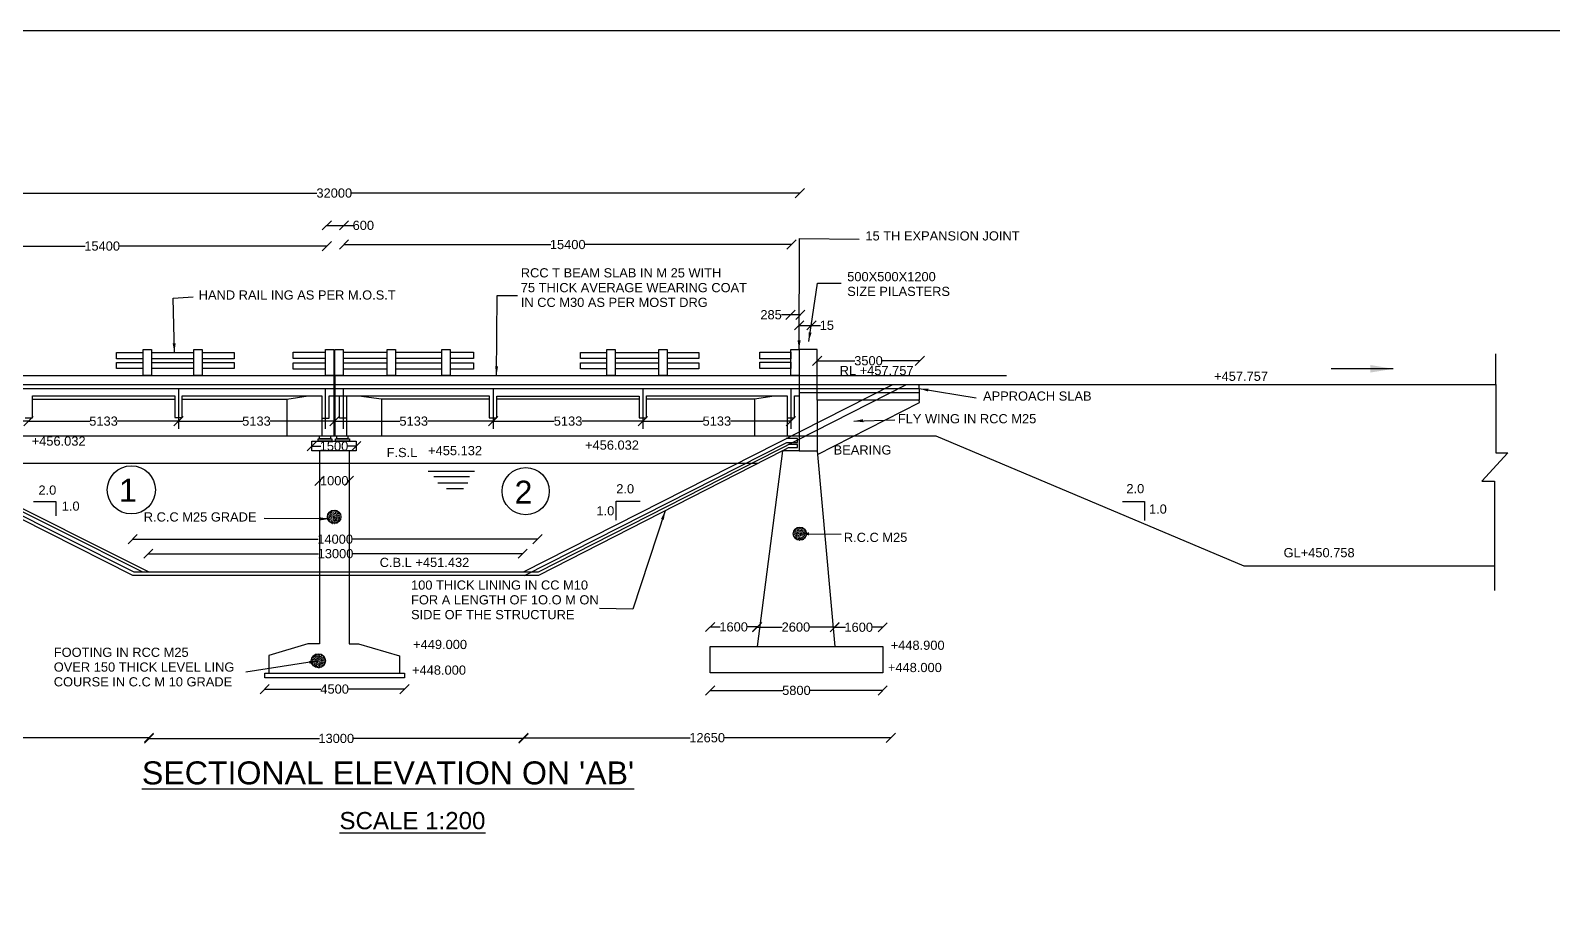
# Model space of a CAD drawing. Header units: millimetres. Extents: x -53240187 to -53218650, y 22121986 to 22135951.
# Drawn here: x -53235676 to -53229054, y 22132099 to 22135951 of the extents above; entities that cross this region are included whole.
import ezdxf

# ---------------------------------------------------------------- set-up
doc = ezdxf.new("R2010")
doc.units = ezdxf.units.MM
doc.header["$MEASUREMENT"] = 0
for name, color, linetype in [('DIMENSIONS', 7, 'Continuous'), ('DRAWING', 2, 'Continuous'), ('TEXT', 7, 'Continuous')]:
    doc.layers.add(name, color=color, linetype=linetype)
doc.styles.get("Standard").update_dxf_attribs({"font": 'arial.ttf', "height": 40})
doc.dimstyles.get("Standard").update_dxf_attribs({"dimtxt": 40, "dimasz": 40, "dimexe": 0.18, "dimexo": 0.0625, "dimgap": 0.09, "dimtad": 0, "dimdec": 0, "dimzin": 0, "dimdsep": 46, "dimtxsty": 'Standard', "dimblk": 'OBLIQUE', "dimcen": 0.09, "dimse1": 1, "dimse2": 1, "dimadec": 0, "dimazin": 0, "dimtfac": 1, "dimtdec": 0, "dimtofl": 0, "dimtmove": 0, "dimatfit": 3, "dimfxl": 1, "dimtolj": 1, "dimtzin": 0, "dimarcsym": 0})
pattern_1 = [(50, (0, 0), (7.172601826, -0.6275213498), [0.75, -8.25]), (355, (0, 0), (-1.3875133361, 7.521921337), [0.6, -6.6]), (100.4514, (0.598, -0.052), (5.7850938171, 6.8943954206), [0.6374019, -7.01142112]), (46.1842, (0, 2), (10.6724104863, -1.6551901433), [1.125, -12.375]), (96.6356, (0.889, 1.862), (9.3466270555, 9.741178709), [0.95610288, -10.51713]), (351.1842, (0, 2), (9.3466194513, 9.7411860093), [0.9, -9.9]), (21, (1, 1.5), (5.9690705212, -4.02618890665), [0.75, -8.25]), (326, (1, 1.5), (2.4331533192, 7.2515004505), [0.6, -6.6]), (71.4514, (1.4974, 1.1645), (8.4022262858, 3.2253049671), [0.6374019, -7.01142112]), (37.5, (0, 0), (0.12159855317, 3.32893853831), [0, -6.52, 0, -6.7, 0, -6.625]), (7.5, (0, 0), (2.63069537442, 3.94411711882), [0, -3.82, 0, -6.37, 0, -2.525]), (327.5, (-2.23, 0), (5.33822436172, -0.22554871734), [0, -2.5, 0, -7.8, 0, -10.35]), (317.5, (-3.23, 0), (5.83186169342, 1.00104982332), [0, -3.25, 0, -5.18, 0, -7.35])]

# ---------------------------------------------------------------- blocks, each defined once
blk = doc.blocks.new('_Oblique')
at = {"color": 0, "linetype": 'ByBlock', "lineweight": -2}
blk.add_line((-0.5, -0.5), (0.5, 0.5), dxfattribs=at)
blk = doc.blocks.new('*D54')
at = {"layer": 'Defpoints', "color": 0, "transparency": 16777216}
for p in [(-53236379.3, 22135223.6), (-53232328.2, 22135243.2), (-53232328.2, 22135231.1)]:
    blk.add_point(p, dxfattribs=at)
at = {"layer": 'DIMENSIONS', "color": 0, "lineweight": -2, "transparency": 16777216}
for p, q in [((-53236379.3, 22135243.2), (-53234429, 22135243.2)), ((-53232328.2, 22135243.2), (-53234278.4, 22135243.2))]:
    blk.add_line(p, q, dxfattribs=at)
at = {"layer": 'DIMENSIONS', "color": 0, "lineweight": -2, "transparency": 16777216, "xscale": 40, "yscale": 40, "zscale": 40, "rotation": 180}
blk.add_blockref('_Oblique', (-53236379.3, 22135243.2), dxfattribs=at)
at = {"layer": 'DIMENSIONS', "color": 0, "lineweight": -2, "transparency": 16777216, "xscale": 40, "yscale": 40, "zscale": 40}
blk.add_blockref('_Oblique', (-53232328.2, 22135243.2), dxfattribs=at)
at = {"layer": 'DIMENSIONS', "color": 0, "transparency": 16777216, "insert": (-53234353.7, 22135243.2), "char_height": 40, "attachment_point": 5}
blk.add_mtext('\\A1;32000', dxfattribs=at)
blk = doc.blocks.new('*D55')
at = {"layer": 'Defpoints', "color": 0, "transparency": 16777216}
for p in [(-53236340.8, 22135005.7), (-53234386.5, 22135012.5), (-53234386.5, 22135012.5)]:
    blk.add_point(p, dxfattribs=at)
at = {"layer": 'DIMENSIONS', "color": 0, "lineweight": -2, "transparency": 16777216}
for p, q in [((-53236340.8, 22135012.5), (-53235437, 22135012.5)), ((-53234386.5, 22135012.5), (-53235290.2, 22135012.5))]:
    blk.add_line(p, q, dxfattribs=at)
at = {"layer": 'DIMENSIONS', "color": 0, "lineweight": -2, "transparency": 16777216, "xscale": 40, "yscale": 40, "zscale": 40, "rotation": 180}
blk.add_blockref('_Oblique', (-53236340.8, 22135012.5), dxfattribs=at)
at = {"layer": 'DIMENSIONS', "color": 0, "lineweight": -2, "transparency": 16777216, "xscale": 40, "yscale": 40, "zscale": 40}
blk.add_blockref('_Oblique', (-53234386.5, 22135012.5), dxfattribs=at)
at = {"layer": 'DIMENSIONS', "color": 0, "transparency": 16777216, "insert": (-53235363.6, 22135012.5), "char_height": 40, "attachment_point": 5}
blk.add_mtext('\\A1;15400', dxfattribs=at)
blk = doc.blocks.new('*D56')
at = {"layer": 'Defpoints', "color": 0, "transparency": 16777216}
for p in [(-53234311.6, 22135102.6), (-53234386.5, 22135012.5), (-53234311.6, 22135012.5)]:
    blk.add_point(p, dxfattribs=at)
at = {"layer": 'DIMENSIONS', "color": 0, "lineweight": -2, "transparency": 16777216}
for p, q in [((-53234386.5, 22135102.6), (-53234311.6, 22135102.6)), ((-53234311.6, 22135102.6), (-53234271.6, 22135102.6))]:
    blk.add_line(p, q, dxfattribs=at)
at = {"layer": 'DIMENSIONS', "color": 0, "lineweight": -2, "transparency": 16777216, "xscale": 40, "yscale": 40, "zscale": 40, "rotation": 180}
blk.add_blockref('_Oblique', (-53234386.5, 22135102.6), dxfattribs=at)
at = {"layer": 'DIMENSIONS', "color": 0, "lineweight": -2, "transparency": 16777216, "xscale": 40, "yscale": 40, "zscale": 40}
blk.add_blockref('_Oblique', (-53234311.6, 22135102.6), dxfattribs=at)
at = {"layer": 'DIMENSIONS', "color": 0, "transparency": 16777216, "insert": (-53234227.3, 22135102.6), "char_height": 40, "attachment_point": 5}
blk.add_mtext('\\A1;600', dxfattribs=at)
blk = doc.blocks.new('*D57')
at = {"layer": 'Defpoints', "color": 0, "transparency": 16777216}
for p in [(-53232364.6, 22135019.1), (-53234311.6, 22135012.5), (-53232364.6, 22135011.5)]:
    blk.add_point(p, dxfattribs=at)
at = {"layer": 'DIMENSIONS', "color": 0, "lineweight": -2, "transparency": 16777216}
for p, q in [((-53234311.6, 22135019.1), (-53233411.5, 22135019.1)), ((-53232364.6, 22135019.1), (-53233264.7, 22135019.1))]:
    blk.add_line(p, q, dxfattribs=at)
at = {"layer": 'DIMENSIONS', "color": 0, "lineweight": -2, "transparency": 16777216, "xscale": 40, "yscale": 40, "zscale": 40, "rotation": 180}
blk.add_blockref('_Oblique', (-53234311.6, 22135019.1), dxfattribs=at)
at = {"layer": 'DIMENSIONS', "color": 0, "lineweight": -2, "transparency": 16777216, "xscale": 40, "yscale": 40, "zscale": 40}
blk.add_blockref('_Oblique', (-53232364.6, 22135019.1), dxfattribs=at)
at = {"layer": 'DIMENSIONS', "color": 0, "transparency": 16777216, "insert": (-53233338.1, 22135019.1), "char_height": 40, "attachment_point": 5}
blk.add_mtext('\\A1;15400', dxfattribs=at)
blk = doc.blocks.new('*D58')
at = {"layer": 'Defpoints', "color": 0, "transparency": 16777216}
for p in [(-53232368.6, 22134713.7), (-53232325.9, 22134621.3), (-53232368.6, 22134620.5)]:
    blk.add_point(p, dxfattribs=at)
at = {"layer": 'DIMENSIONS', "color": 0, "lineweight": -2, "transparency": 16777216}
for p, q in [((-53232368.6, 22134713.7), (-53232408.6, 22134713.7)), ((-53232325.9, 22134713.7), (-53232368.6, 22134713.7))]:
    blk.add_line(p, q, dxfattribs=at)
at = {"layer": 'DIMENSIONS', "color": 0, "lineweight": -2, "transparency": 16777216, "xscale": 40, "yscale": 40, "zscale": 40, "rotation": 180}
blk.add_blockref('_Oblique', (-53232368.6, 22134713.7), dxfattribs=at)
at = {"layer": 'DIMENSIONS', "color": 0, "lineweight": -2, "transparency": 16777216, "xscale": 40, "yscale": 40, "zscale": 40}
blk.add_blockref('_Oblique', (-53232325.9, 22134713.7), dxfattribs=at)
at = {"layer": 'DIMENSIONS', "color": 0, "transparency": 16777216, "insert": (-53232453.4, 22134713.7), "char_height": 40, "attachment_point": 5}
blk.add_mtext('\\A1;285', dxfattribs=at)
blk = doc.blocks.new('*D59')
at = {"layer": 'Defpoints', "color": 0, "transparency": 16777216}
for p in [(-53232331, 22134668), (-53232277.8, 22134667.6), (-53232277.8, 22134667.6)]:
    blk.add_point(p, dxfattribs=at)
at = {"layer": 'DIMENSIONS', "color": 0, "lineweight": -2, "transparency": 16777216}
for p, q in [((-53232331, 22134667.6), (-53232277.8, 22134667.6)), ((-53232277.8, 22134667.6), (-53232237.8, 22134667.6))]:
    blk.add_line(p, q, dxfattribs=at)
at = {"layer": 'DIMENSIONS', "color": 0, "lineweight": -2, "transparency": 16777216, "xscale": 40, "yscale": 40, "zscale": 40, "rotation": 180}
blk.add_blockref('_Oblique', (-53232331, 22134667.6), dxfattribs=at)
at = {"layer": 'DIMENSIONS', "color": 0, "lineweight": -2, "transparency": 16777216, "xscale": 40, "yscale": 40, "zscale": 40}
blk.add_blockref('_Oblique', (-53232277.8, 22134667.6), dxfattribs=at)
at = {"layer": 'DIMENSIONS', "color": 0, "transparency": 16777216, "insert": (-53232210.8, 22134667.6), "char_height": 40, "attachment_point": 5}
blk.add_mtext('\\A1;15', dxfattribs=at)
blk = doc.blocks.new('*D60')
at = {"layer": 'Defpoints', "color": 0, "transparency": 16777216}
for p in [(-53232253, 22134511.6), (-53231806.2, 22134513.4), (-53231806.2, 22134513.4)]:
    blk.add_point(p, dxfattribs=at)
at = {"layer": 'DIMENSIONS', "color": 0, "lineweight": -2, "transparency": 16777216}
for p, q in [((-53232253, 22134513.4), (-53232089.4, 22134513.4)), ((-53231806.2, 22134513.4), (-53231969.9, 22134513.4))]:
    blk.add_line(p, q, dxfattribs=at)
at = {"layer": 'DIMENSIONS', "color": 0, "lineweight": -2, "transparency": 16777216, "xscale": 40, "yscale": 40, "zscale": 40, "rotation": 180}
blk.add_blockref('_Oblique', (-53232253, 22134513.4), dxfattribs=at)
at = {"layer": 'DIMENSIONS', "color": 0, "lineweight": -2, "transparency": 16777216, "xscale": 40, "yscale": 40, "zscale": 40}
blk.add_blockref('_Oblique', (-53231806.2, 22134513.4), dxfattribs=at)
at = {"layer": 'DIMENSIONS', "color": 0, "transparency": 16777216, "insert": (-53232029.6, 22134513.4), "char_height": 40, "attachment_point": 5}
blk.add_mtext('\\A1;3500', dxfattribs=at)
blk = doc.blocks.new('*D61')
at = {"layer": 'Defpoints', "color": 0, "transparency": 16777216}
for p in [(-53233011, 22134250.7), (-53233011, 22134250.7), (-53232367.7, 22134255.5)]:
    blk.add_point(p, dxfattribs=at)
at = {"layer": 'DIMENSIONS', "color": 0, "lineweight": -2, "transparency": 16777216}
for p, q in [((-53233011, 22134250.7), (-53232749.2, 22134250.7)), ((-53232367.7, 22134250.7), (-53232629.5, 22134250.7))]:
    blk.add_line(p, q, dxfattribs=at)
at = {"layer": 'DIMENSIONS', "color": 0, "lineweight": -2, "transparency": 16777216, "xscale": 40, "yscale": 40, "zscale": 40, "rotation": 180}
blk.add_blockref('_Oblique', (-53233011, 22134250.7), dxfattribs=at)
at = {"layer": 'DIMENSIONS', "color": 0, "lineweight": -2, "transparency": 16777216, "xscale": 40, "yscale": 40, "zscale": 40}
blk.add_blockref('_Oblique', (-53232367.7, 22134250.7), dxfattribs=at)
at = {"layer": 'DIMENSIONS', "color": 0, "transparency": 16777216, "insert": (-53232689.4, 22134250.7), "char_height": 40, "attachment_point": 5}
blk.add_mtext('\\A1;5133', dxfattribs=at)
blk = doc.blocks.new('*D62')
at = {"layer": 'Defpoints', "color": 0, "transparency": 16777216}
for p in [(-53233662.3, 22134250.7), (-53233662.3, 22134250.7), (-53233011, 22134255.5)]:
    blk.add_point(p, dxfattribs=at)
at = {"layer": 'DIMENSIONS', "color": 0, "lineweight": -2, "transparency": 16777216}
for p, q in [((-53233662.3, 22134250.7), (-53233396.5, 22134250.7)), ((-53233011, 22134250.7), (-53233276.8, 22134250.7))]:
    blk.add_line(p, q, dxfattribs=at)
at = {"layer": 'DIMENSIONS', "color": 0, "lineweight": -2, "transparency": 16777216, "xscale": 40, "yscale": 40, "zscale": 40, "rotation": 180}
blk.add_blockref('_Oblique', (-53233662.3, 22134250.7), dxfattribs=at)
at = {"layer": 'DIMENSIONS', "color": 0, "lineweight": -2, "transparency": 16777216, "xscale": 40, "yscale": 40, "zscale": 40}
blk.add_blockref('_Oblique', (-53233011, 22134250.7), dxfattribs=at)
at = {"layer": 'DIMENSIONS', "color": 0, "transparency": 16777216, "insert": (-53233336.7, 22134250.7), "char_height": 40, "attachment_point": 5}
blk.add_mtext('\\A1;5133', dxfattribs=at)
blk = doc.blocks.new('*D63')
at = {"layer": 'Defpoints', "color": 0, "transparency": 16777216}
for p in [(-53234353, 22134250.6), (-53234353, 22134250.6), (-53233663.1, 22134255.5)]:
    blk.add_point(p, dxfattribs=at)
at = {"layer": 'DIMENSIONS', "color": 0, "lineweight": -2, "transparency": 16777216}
for p, q in [((-53234353, 22134250.6), (-53234067.9, 22134250.6)), ((-53233663.1, 22134250.6), (-53233948.2, 22134250.6))]:
    blk.add_line(p, q, dxfattribs=at)
at = {"layer": 'DIMENSIONS', "color": 0, "lineweight": -2, "transparency": 16777216, "xscale": 40, "yscale": 40, "zscale": 40, "rotation": 180}
blk.add_blockref('_Oblique', (-53234353, 22134250.6), dxfattribs=at)
at = {"layer": 'DIMENSIONS', "color": 0, "lineweight": -2, "transparency": 16777216, "xscale": 40, "yscale": 40, "zscale": 40}
blk.add_blockref('_Oblique', (-53233663.1, 22134250.6), dxfattribs=at)
at = {"layer": 'DIMENSIONS', "color": 0, "transparency": 16777216, "insert": (-53234008.1, 22134250.6), "char_height": 40, "attachment_point": 5}
blk.add_mtext('\\A1;5133', dxfattribs=at)
blk = doc.blocks.new('*D64')
at = {"layer": 'Defpoints', "color": 0, "transparency": 16777216}
for p in [(-53235031.5, 22134252), (-53235031.5, 22134250.6), (-53234353, 22134256.9)]:
    blk.add_point(p, dxfattribs=at)
at = {"layer": 'DIMENSIONS', "color": 0, "lineweight": -2, "transparency": 16777216}
for p, q in [((-53235031.5, 22134250.6), (-53234752.1, 22134250.6)), ((-53234353, 22134250.6), (-53234632.5, 22134250.6))]:
    blk.add_line(p, q, dxfattribs=at)
at = {"layer": 'DIMENSIONS', "color": 0, "lineweight": -2, "transparency": 16777216, "xscale": 40, "yscale": 40, "zscale": 40, "rotation": 180}
blk.add_blockref('_Oblique', (-53235031.5, 22134250.6), dxfattribs=at)
at = {"layer": 'DIMENSIONS', "color": 0, "lineweight": -2, "transparency": 16777216, "xscale": 40, "yscale": 40, "zscale": 40}
blk.add_blockref('_Oblique', (-53234353, 22134250.6), dxfattribs=at)
at = {"layer": 'DIMENSIONS', "color": 0, "transparency": 16777216, "insert": (-53234692.3, 22134250.6), "char_height": 40, "attachment_point": 5}
blk.add_mtext('\\A1;5133', dxfattribs=at)
blk = doc.blocks.new('*D65')
at = {"layer": 'Defpoints', "color": 0, "transparency": 16777216}
for p in [(-53235683.6, 22134250.6), (-53235683.6, 22134250.6), (-53235031.5, 22134250.6)]:
    blk.add_point(p, dxfattribs=at)
at = {"layer": 'DIMENSIONS', "color": 0, "lineweight": -2, "transparency": 16777216}
for p, q in [((-53235683.6, 22134250.6), (-53235417.4, 22134250.6)), ((-53235031.5, 22134250.6), (-53235297.8, 22134250.6))]:
    blk.add_line(p, q, dxfattribs=at)
at = {"layer": 'DIMENSIONS', "color": 0, "lineweight": -2, "transparency": 16777216, "xscale": 40, "yscale": 40, "zscale": 40, "rotation": 180}
blk.add_blockref('_Oblique', (-53235683.6, 22134250.6), dxfattribs=at)
at = {"layer": 'DIMENSIONS', "color": 0, "lineweight": -2, "transparency": 16777216, "xscale": 40, "yscale": 40, "zscale": 40}
blk.add_blockref('_Oblique', (-53235031.5, 22134250.6), dxfattribs=at)
at = {"layer": 'DIMENSIONS', "color": 0, "transparency": 16777216, "insert": (-53235357.6, 22134250.6), "char_height": 40, "attachment_point": 5}
blk.add_mtext('\\A1;5133', dxfattribs=at)
blk = doc.blocks.new('*D66')
at = {"layer": 'Defpoints', "color": 0, "transparency": 16777216}
for p in [(-53236339.5, 22134250.6), (-53236339.5, 22134250.6), (-53235683.6, 22134250.6)]:
    blk.add_point(p, dxfattribs=at)
at = {"layer": 'DIMENSIONS', "color": 0, "lineweight": -2, "transparency": 16777216}
for p, q in [((-53236339.5, 22134250.6), (-53236071.4, 22134250.6)), ((-53235683.6, 22134250.6), (-53235951.8, 22134250.6))]:
    blk.add_line(p, q, dxfattribs=at)
at = {"layer": 'DIMENSIONS', "color": 0, "lineweight": -2, "transparency": 16777216, "xscale": 40, "yscale": 40, "zscale": 40, "rotation": 180}
blk.add_blockref('_Oblique', (-53236339.5, 22134250.6), dxfattribs=at)
at = {"layer": 'DIMENSIONS', "color": 0, "lineweight": -2, "transparency": 16777216, "xscale": 40, "yscale": 40, "zscale": 40}
blk.add_blockref('_Oblique', (-53235683.6, 22134250.6), dxfattribs=at)
at = {"layer": 'DIMENSIONS', "color": 0, "transparency": 16777216, "insert": (-53236011.6, 22134250.6), "char_height": 40, "attachment_point": 5}
blk.add_mtext('\\A1;5133', dxfattribs=at)
blk = doc.blocks.new('*D70')
at = {"layer": 'Defpoints', "color": 0, "transparency": 16777216}
for p in [(-53234451.7, 22134142), (-53234258.4, 22134142), (-53234258.4, 22134142)]:
    blk.add_point(p, dxfattribs=at)
at = {"layer": 'DIMENSIONS', "color": 0, "lineweight": -2, "transparency": 16777216}
for p, q in [((-53234451.7, 22134142), (-53234412.9, 22134142)), ((-53234258.4, 22134142), (-53234297.2, 22134142))]:
    blk.add_line(p, q, dxfattribs=at)
at = {"layer": 'DIMENSIONS', "color": 0, "lineweight": -2, "transparency": 16777216, "xscale": 40, "yscale": 40, "zscale": 40, "rotation": 180}
blk.add_blockref('_Oblique', (-53234451.7, 22134142), dxfattribs=at)
at = {"layer": 'DIMENSIONS', "color": 0, "lineweight": -2, "transparency": 16777216, "xscale": 40, "yscale": 40, "zscale": 40}
blk.add_blockref('_Oblique', (-53234258.4, 22134142), dxfattribs=at)
at = {"layer": 'DIMENSIONS', "color": 0, "transparency": 16777216, "insert": (-53234355, 22134142), "char_height": 40, "attachment_point": 5}
blk.add_mtext('\\A1;1500', dxfattribs=at)
blk = doc.blocks.new('*D71')
at = {"layer": 'Defpoints', "color": 0, "transparency": 16777216}
for p in [(-53234418, 22133991.4), (-53234289.6, 22133991.4), (-53234289.6, 22133991.4)]:
    blk.add_point(p, dxfattribs=at)
at = {"layer": 'DIMENSIONS', "color": 0, "lineweight": -2, "transparency": 16777216}
for p, q in [((-53234418, 22133991.4), (-53234411.7, 22133991.4)), ((-53234289.6, 22133991.4), (-53234295.9, 22133991.4))]:
    blk.add_line(p, q, dxfattribs=at)
at = {"layer": 'DIMENSIONS', "color": 0, "lineweight": -2, "transparency": 16777216, "xscale": 40, "yscale": 40, "zscale": 40, "rotation": 180}
blk.add_blockref('_Oblique', (-53234418, 22133991.4), dxfattribs=at)
at = {"layer": 'DIMENSIONS', "color": 0, "lineweight": -2, "transparency": 16777216, "xscale": 40, "yscale": 40, "zscale": 40}
blk.add_blockref('_Oblique', (-53234289.6, 22133991.4), dxfattribs=at)
at = {"layer": 'DIMENSIONS', "color": 0, "transparency": 16777216, "insert": (-53234353.8, 22133991.4), "char_height": 40, "attachment_point": 5}
blk.add_mtext('\\A1;1000', dxfattribs=at)
blk = doc.blocks.new('*D72')
at = {"layer": 'Defpoints', "color": 0, "transparency": 16777216}
for p in [(-53235162.4, 22133673.9), (-53235162.4, 22133664.9), (-53233534.2, 22133659.6)]:
    blk.add_point(p, dxfattribs=at)
at = {"layer": 'DIMENSIONS', "color": 0, "lineweight": -2, "transparency": 16777216}
for p, q in [((-53235162.4, 22133673.9), (-53234421.7, 22133673.9)), ((-53233534.2, 22133673.9), (-53234274.9, 22133673.9))]:
    blk.add_line(p, q, dxfattribs=at)
at = {"layer": 'DIMENSIONS', "color": 0, "lineweight": -2, "transparency": 16777216, "xscale": 40, "yscale": 40, "zscale": 40, "rotation": 180}
blk.add_blockref('_Oblique', (-53235162.4, 22133673.9), dxfattribs=at)
at = {"layer": 'DIMENSIONS', "color": 0, "lineweight": -2, "transparency": 16777216, "xscale": 40, "yscale": 40, "zscale": 40}
blk.add_blockref('_Oblique', (-53233534.2, 22133673.9), dxfattribs=at)
at = {"layer": 'DIMENSIONS', "color": 0, "transparency": 16777216, "insert": (-53234348.3, 22133673.9), "char_height": 40, "attachment_point": 5}
blk.add_mtext('\\A1;13000', dxfattribs=at)
blk = doc.blocks.new('*D73')
at = {"layer": 'Defpoints', "color": 0, "transparency": 16777216}
for p in [(-53235230.6, 22133742.4), (-53233469.3, 22133736.9), (-53233469.3, 22133733.4)]:
    blk.add_point(p, dxfattribs=at)
at = {"layer": 'DIMENSIONS', "color": 0, "lineweight": -2, "transparency": 16777216}
for p, q in [((-53235230.6, 22133736.9), (-53234423.4, 22133736.9)), ((-53233469.3, 22133736.9), (-53234276.6, 22133736.9))]:
    blk.add_line(p, q, dxfattribs=at)
at = {"layer": 'DIMENSIONS', "color": 0, "lineweight": -2, "transparency": 16777216, "xscale": 40, "yscale": 40, "zscale": 40, "rotation": 180}
blk.add_blockref('_Oblique', (-53235230.6, 22133736.9), dxfattribs=at)
at = {"layer": 'DIMENSIONS', "color": 0, "lineweight": -2, "transparency": 16777216, "xscale": 40, "yscale": 40, "zscale": 40}
blk.add_blockref('_Oblique', (-53233469.3, 22133736.9), dxfattribs=at)
at = {"layer": 'DIMENSIONS', "color": 0, "transparency": 16777216, "insert": (-53234350, 22133736.9), "char_height": 40, "attachment_point": 5}
blk.add_mtext('\\A1;14000', dxfattribs=at)
blk = doc.blocks.new('*D78')
at = {"layer": 'Defpoints', "color": 0, "transparency": 16777216}
for p in [(-53236765.2, 22132876.8), (-53235159.8, 22132873.8), (-53235159.8, 22132873.2)]:
    blk.add_point(p, dxfattribs=at)
at = {"layer": 'DIMENSIONS', "color": 0, "lineweight": -2, "transparency": 16777216}
for p, q in [((-53236765.2, 22132873.2), (-53236035.9, 22132873.2)), ((-53235159.8, 22132873.2), (-53235889.1, 22132873.2))]:
    blk.add_line(p, q, dxfattribs=at)
at = {"layer": 'DIMENSIONS', "color": 0, "lineweight": -2, "transparency": 16777216, "xscale": 40, "yscale": 40, "zscale": 40, "rotation": 180}
blk.add_blockref('_Oblique', (-53236765.2, 22132873.2), dxfattribs=at)
at = {"layer": 'DIMENSIONS', "color": 0, "lineweight": -2, "transparency": 16777216, "xscale": 40, "yscale": 40, "zscale": 40}
blk.add_blockref('_Oblique', (-53235159.8, 22132873.2), dxfattribs=at)
at = {"layer": 'DIMENSIONS', "color": 0, "transparency": 16777216, "insert": (-53235962.5, 22132873.2), "char_height": 40, "attachment_point": 5}
blk.add_mtext('\\A1;12650', dxfattribs=at)
blk = doc.blocks.new('*D79')
at = {"layer": 'Defpoints', "color": 0, "transparency": 16777216}
for p in [(-53234656.5, 22133133.1), (-53234048, 22133133.1), (-53234048, 22133084.6)]:
    blk.add_point(p, dxfattribs=at)
at = {"layer": 'DIMENSIONS', "color": 0, "lineweight": -2, "transparency": 16777216}
for p, q in [((-53234656.5, 22133084.6), (-53234412.8, 22133084.6)), ((-53234048, 22133084.6), (-53234291.7, 22133084.6))]:
    blk.add_line(p, q, dxfattribs=at)
at = {"layer": 'DIMENSIONS', "color": 0, "lineweight": -2, "transparency": 16777216, "xscale": 40, "yscale": 40, "zscale": 40, "rotation": 180}
blk.add_blockref('_Oblique', (-53234656.5, 22133084.6), dxfattribs=at)
at = {"layer": 'DIMENSIONS', "color": 0, "lineweight": -2, "transparency": 16777216, "xscale": 40, "yscale": 40, "zscale": 40}
blk.add_blockref('_Oblique', (-53234048, 22133084.6), dxfattribs=at)
at = {"layer": 'DIMENSIONS', "color": 0, "transparency": 16777216, "insert": (-53234352.2, 22133084.6), "char_height": 40, "attachment_point": 5}
blk.add_mtext('\\A1;4500', dxfattribs=at)
blk = doc.blocks.new('*D80')
at = {"layer": 'Defpoints', "color": 0, "transparency": 16777216}
for p in [(-53235159.8, 22132873.2), (-53233530.5, 22132871.2), (-53233530.5, 22132869.8)]:
    blk.add_point(p, dxfattribs=at)
at = {"layer": 'DIMENSIONS', "color": 0, "lineweight": -2, "transparency": 16777216}
for p, q in [((-53235159.8, 22132869.8), (-53234418.5, 22132869.8)), ((-53233530.5, 22132869.8), (-53234271.7, 22132869.8))]:
    blk.add_line(p, q, dxfattribs=at)
at = {"layer": 'DIMENSIONS', "color": 0, "lineweight": -2, "transparency": 16777216, "xscale": 40, "yscale": 40, "zscale": 40, "rotation": 180}
blk.add_blockref('_Oblique', (-53235159.8, 22132869.8), dxfattribs=at)
at = {"layer": 'DIMENSIONS', "color": 0, "lineweight": -2, "transparency": 16777216, "xscale": 40, "yscale": 40, "zscale": 40}
blk.add_blockref('_Oblique', (-53233530.5, 22132869.8), dxfattribs=at)
at = {"layer": 'DIMENSIONS', "color": 0, "transparency": 16777216, "insert": (-53234345.1, 22132869.8), "char_height": 40, "attachment_point": 5}
blk.add_mtext('\\A1;13000', dxfattribs=at)
blk = doc.blocks.new('*D81')
at = {"layer": 'Defpoints', "color": 0, "transparency": 16777216}
for p in [(-53233530.5, 22132869.8), (-53231932.4, 22132872.9), (-53231932.4, 22132872.9)]:
    blk.add_point(p, dxfattribs=at)
at = {"layer": 'DIMENSIONS', "color": 0, "lineweight": -2, "transparency": 16777216}
for p, q in [((-53233530.5, 22132872.9), (-53232804.9, 22132872.9)), ((-53231932.4, 22132872.9), (-53232658.1, 22132872.9))]:
    blk.add_line(p, q, dxfattribs=at)
at = {"layer": 'DIMENSIONS', "color": 0, "lineweight": -2, "transparency": 16777216, "xscale": 40, "yscale": 40, "zscale": 40, "rotation": 180}
blk.add_blockref('_Oblique', (-53233530.5, 22132872.9), dxfattribs=at)
at = {"layer": 'DIMENSIONS', "color": 0, "lineweight": -2, "transparency": 16777216, "xscale": 40, "yscale": 40, "zscale": 40}
blk.add_blockref('_Oblique', (-53231932.4, 22132872.9), dxfattribs=at)
at = {"layer": 'DIMENSIONS', "color": 0, "transparency": 16777216, "insert": (-53232731.5, 22132872.9), "char_height": 40, "attachment_point": 5}
blk.add_mtext('\\A1;12650', dxfattribs=at)
blk = doc.blocks.new('*D82')
at = {"layer": 'Defpoints', "color": 0, "transparency": 16777216}
for p in [(-53232718.4, 22133155.5), (-53231967.9, 22133155.5), (-53231967.9, 22133078.8)]:
    blk.add_point(p, dxfattribs=at)
at = {"layer": 'DIMENSIONS', "color": 0, "lineweight": -2, "transparency": 16777216}
for p, q in [((-53232718.4, 22133078.8), (-53232402.9, 22133078.8)), ((-53231967.9, 22133078.8), (-53232283.4, 22133078.8))]:
    blk.add_line(p, q, dxfattribs=at)
at = {"layer": 'DIMENSIONS', "color": 0, "lineweight": -2, "transparency": 16777216, "xscale": 40, "yscale": 40, "zscale": 40, "rotation": 180}
blk.add_blockref('_Oblique', (-53232718.4, 22133078.8), dxfattribs=at)
at = {"layer": 'DIMENSIONS', "color": 0, "lineweight": -2, "transparency": 16777216, "xscale": 40, "yscale": 40, "zscale": 40}
blk.add_blockref('_Oblique', (-53231967.9, 22133078.8), dxfattribs=at)
at = {"layer": 'DIMENSIONS', "color": 0, "transparency": 16777216, "insert": (-53232343.1, 22133078.8), "char_height": 40, "attachment_point": 5}
blk.add_mtext('\\A1;5800', dxfattribs=at)
blk = doc.blocks.new('*D83')
at = {"layer": 'Defpoints', "color": 0, "transparency": 16777216}
for p in [(-53232718.4, 22133355.2), (-53232718.4, 22133270.2), (-53232514.2, 22133270.2)]:
    blk.add_point(p, dxfattribs=at)
at = {"layer": 'DIMENSIONS', "color": 0, "lineweight": -2, "transparency": 16777216}
for p, q in [((-53232718.4, 22133355.2), (-53232674.2, 22133355.2)), ((-53232514.2, 22133355.2), (-53232558.4, 22133355.2))]:
    blk.add_line(p, q, dxfattribs=at)
at = {"layer": 'DIMENSIONS', "color": 0, "lineweight": -2, "transparency": 16777216, "xscale": 40, "yscale": 40, "zscale": 40, "rotation": 180}
blk.add_blockref('_Oblique', (-53232718.4, 22133355.2), dxfattribs=at)
at = {"layer": 'DIMENSIONS', "color": 0, "lineweight": -2, "transparency": 16777216, "xscale": 40, "yscale": 40, "zscale": 40}
blk.add_blockref('_Oblique', (-53232514.2, 22133355.2), dxfattribs=at)
at = {"layer": 'DIMENSIONS', "color": 0, "transparency": 16777216, "insert": (-53232616.3, 22133355.2), "char_height": 40, "attachment_point": 5}
blk.add_mtext('\\A1;1600', dxfattribs=at)
blk = doc.blocks.new('*D84')
at = {"layer": 'Defpoints', "color": 0, "transparency": 16777216}
for p in [(-53232176.6, 22133354.5), (-53232514.2, 22133270.2), (-53232176.6, 22133270.2)]:
    blk.add_point(p, dxfattribs=at)
at = {"layer": 'DIMENSIONS', "color": 0, "lineweight": -2, "transparency": 16777216}
for p, q in [((-53232514.2, 22133354.5), (-53232405.5, 22133354.5)), ((-53232176.6, 22133354.5), (-53232285.3, 22133354.5))]:
    blk.add_line(p, q, dxfattribs=at)
at = {"layer": 'DIMENSIONS', "color": 0, "lineweight": -2, "transparency": 16777216, "xscale": 40, "yscale": 40, "zscale": 40, "rotation": 180}
blk.add_blockref('_Oblique', (-53232514.2, 22133354.5), dxfattribs=at)
at = {"layer": 'DIMENSIONS', "color": 0, "lineweight": -2, "transparency": 16777216, "xscale": 40, "yscale": 40, "zscale": 40}
blk.add_blockref('_Oblique', (-53232176.6, 22133354.5), dxfattribs=at)
at = {"layer": 'DIMENSIONS', "color": 0, "transparency": 16777216, "insert": (-53232345.4, 22133354.5), "char_height": 40, "attachment_point": 5}
blk.add_mtext('\\A1;2600', dxfattribs=at)
blk = doc.blocks.new('*D85')
at = {"layer": 'Defpoints', "color": 0, "transparency": 16777216}
for p in [(-53231967.9, 22133353.7), (-53232176.6, 22133270.2), (-53231967.9, 22133270.2)]:
    blk.add_point(p, dxfattribs=at)
at = {"layer": 'DIMENSIONS', "color": 0, "lineweight": -2, "transparency": 16777216}
for p, q in [((-53232176.6, 22133353.7), (-53232130.1, 22133353.7)), ((-53231967.9, 22133353.7), (-53232014.4, 22133353.7))]:
    blk.add_line(p, q, dxfattribs=at)
at = {"layer": 'DIMENSIONS', "color": 0, "lineweight": -2, "transparency": 16777216, "xscale": 40, "yscale": 40, "zscale": 40, "rotation": 180}
blk.add_blockref('_Oblique', (-53232176.6, 22133353.7), dxfattribs=at)
at = {"layer": 'DIMENSIONS', "color": 0, "lineweight": -2, "transparency": 16777216, "xscale": 40, "yscale": 40, "zscale": 40}
blk.add_blockref('_Oblique', (-53231967.9, 22133353.7), dxfattribs=at)
at = {"layer": 'DIMENSIONS', "color": 0, "transparency": 16777216, "insert": (-53232072.2, 22133353.7), "char_height": 40, "attachment_point": 5}
blk.add_mtext('\\A1;1600', dxfattribs=at)

msp = doc.modelspace()

# ---------------------------------------------------------------- hatches: boundary and pattern name
at = {"layer": 'DRAWING'}
h = msp.add_hatch(dxfattribs=at)
h.set_pattern_fill('AR-CONC', color=0, style=0)
h.set_pattern_definition(pattern_1)
h.paths.add_polyline_path([(-53234324.6, 22133834.2, 1), (-53234383.4, 22133834.2, 1)])
h = msp.add_hatch(dxfattribs=at)
h.set_pattern_fill('AR-CONC', color=0, style=0)
h.set_pattern_definition(pattern_1)
h.paths.add_polyline_path([(-53232299.7, 22133760.9, 1), (-53232356.9, 22133760.9, 1)])
at = {"layer": 'TEXT'}
h = msp.add_hatch(dxfattribs=at)
h.set_pattern_fill('AR-CONC', color=0, style=0)
h.set_pattern_definition(pattern_1)
h.paths.add_polyline_path([(-53234453.7, 22133208, 1), (-53234392.3, 22133208, 1)])

# ---------------------------------------------------------------- linework, layer by layer
at = {"layer": 'DRAWING', "color": 0}
for points in [[(-53235185.3, 22134562), (-53235149.1, 22134562), (-53235149.1, 22134449.8), (-53235185.3, 22134449.8)], [(-53234964.5, 22134562), (-53234928.3, 22134562), (-53234928.3, 22134449.8), (-53234964.5, 22134449.8)], [(-53234391.3, 22134562), (-53234355.1, 22134562), (-53234355.1, 22134449.8), (-53234391.3, 22134449.8)], [(-53234351.4, 22134562), (-53234315.1, 22134562), (-53234315.1, 22134449.8), (-53234351.4, 22134449.8)], [(-53234123.1, 22134562), (-53234086.9, 22134562), (-53234086.9, 22134449.8), (-53234123.1, 22134449.8)], [(-53233885.6, 22134562), (-53233849.3, 22134562), (-53233849.3, 22134449.8), (-53233885.6, 22134449.8)], [(-53233167.8, 22134562), (-53233131.6, 22134562), (-53233131.6, 22134449.8), (-53233167.8, 22134449.8)], [(-53232941.2, 22134562), (-53232905, 22134562), (-53232905, 22134449.8), (-53232941.2, 22134449.8)], [(-53232367.8, 22134562), (-53232331.6, 22134562), (-53232331.6, 22134449.8), (-53232367.8, 22134449.8)], [(-53232502.3, 22134550.5), (-53232367.8, 22134550.5), (-53232367.8, 22134522.6), (-53232502.3, 22134522.6)], [(-53232502.3, 22134507.8), (-53232367.8, 22134507.8), (-53232367.8, 22134479.9), (-53232502.3, 22134479.9)], [(-53234331.2, 22134360.2), (-53234300.1, 22134360.2), (-53234300.1, 22134264.4), (-53234331.2, 22134264.4)], [(-53234451.7, 22134163), (-53234258.4, 22134163), (-53234258.4, 22134121.1), (-53234451.7, 22134121.1)], [(-53234424.4, 22134173.9), (-53234363.7, 22134173.9), (-53234363.7, 22134163), (-53234424.4, 22134163)], [(-53234418.2, 22134186.2), (-53234370, 22134186.2), (-53234370, 22134173.9), (-53234418.2, 22134173.9)], [(-53234348.6, 22134173.9), (-53234287.9, 22134173.9), (-53234287.9, 22134163), (-53234348.6, 22134163)], [(-53234342.3, 22134186.2), (-53234294.2, 22134186.2), (-53234294.2, 22134173.9), (-53234342.3, 22134173.9)], [(-53232718.4, 22133270.2), (-53231967.9, 22133270.2), (-53231967.9, 22133155.5), (-53232718.4, 22133155.5)], [(-53234656.5, 22133153.8), (-53234048, 22133153.8), (-53234048, 22133133.1), (-53234656.5, 22133133.1)]]:
    msp.add_lwpolyline(points, close=True, dxfattribs=at)
for points in [[(-53231808.7, 22134392.7), (-53231808.7, 22134342.4), (-53232253, 22134342.4), (-53232253, 22134562), (-53232331.6, 22134562)], [(-53239751.9, 22134410.2), (-53229300.6, 22134410.2), (-53229300.6, 22134543.3)], [(-53235185.3, 22134521.9), (-53235300.6, 22134521.9), (-53235300.6, 22134549.2), (-53235185.3, 22134549.2)], [(-53235185.3, 22134479.3), (-53235300.6, 22134479.3), (-53235300.6, 22134506.6), (-53235185.3, 22134506.6)], [(-53235149.1, 22134549.2), (-53234964.5, 22134549.2)], [(-53234964.5, 22134521.9), (-53235149.1, 22134521.9)], [(-53235149.1, 22134506.6), (-53234964.5, 22134506.6)], [(-53234928.3, 22134549.2), (-53234788.6, 22134549.2), (-53234788.6, 22134521.9), (-53234928.3, 22134521.9)], [(-53234928.3, 22134506.6), (-53234788.6, 22134506.6), (-53234788.6, 22134479.3), (-53234928.3, 22134479.3)], [(-53234391.3, 22134523.4), (-53234533.1, 22134523.4), (-53234533.1, 22134551.2), (-53234391.3, 22134551.2)], [(-53234391.3, 22134476.5), (-53234533.1, 22134476.5), (-53234533.1, 22134504.2), (-53234391.3, 22134504.2)], [(-53234355.1, 22134551.2), (-53234351.4, 22134551.2)], [(-53234351.4, 22134523.4), (-53234355.1, 22134523.4)], [(-53234355.1, 22134504.2), (-53234351.4, 22134504.2)], [(-53234315.1, 22134551.2), (-53234123.1, 22134551.2)], [(-53234123.1, 22134523.4), (-53234315.1, 22134523.4)], [(-53234315.1, 22134504.2), (-53234123.1, 22134504.2)], [(-53234086.9, 22134551.2), (-53233885.6, 22134551.2)], [(-53233885.6, 22134523.4), (-53234086.9, 22134523.4)], [(-53234086.9, 22134504.2), (-53233885.6, 22134504.2)], [(-53233849.3, 22134551.2), (-53233748.4, 22134551.2), (-53233748.4, 22134523.4), (-53233849.3, 22134523.4)], [(-53233849.3, 22134504.2), (-53233748.4, 22134504.2), (-53233748.4, 22134476.5), (-53233849.3, 22134476.5)], [(-53233167.8, 22134522.8), (-53233282.1, 22134522.8), (-53233282.1, 22134548.9), (-53233167.8, 22134548.9)], [(-53233167.8, 22134479.1), (-53233282.1, 22134479.1), (-53233282.1, 22134505.2), (-53233167.8, 22134505.2)], [(-53233131.6, 22134548.9), (-53232941.2, 22134548.9)], [(-53232941.2, 22134522.8), (-53233131.6, 22134522.8)], [(-53233131.6, 22134505.2), (-53232941.2, 22134505.2)], [(-53232905, 22134548.9), (-53232768.3, 22134548.9), (-53232768.3, 22134522.8), (-53232905, 22134522.8)], [(-53232905, 22134505.2), (-53232768.3, 22134505.2), (-53232768.3, 22134479.1), (-53232905, 22134479.1)], [(-53236377.6, 22134449.8), (-53231428.7, 22134449.8)], [(-53234964.5, 22134479.3), (-53235149.1, 22134479.3)], [(-53234351.4, 22134476.5), (-53234355.1, 22134476.5)], [(-53234355.1, 22134449.8), (-53234355.1, 22134186.2)], [(-53234351.4, 22134449.8), (-53234351.4, 22134186.2)], [(-53234123.1, 22134476.5), (-53234315.1, 22134476.5)], [(-53233885.6, 22134476.5), (-53234086.9, 22134476.5)], [(-53232941.2, 22134479.1), (-53233131.6, 22134479.1)], [(-53232331.6, 22134449.8), (-53232331.6, 22134121.6), (-53232253.1, 22134121.6)], [(-53236817.9, 22134410.2), (-53236672.3, 22134322.1), (-53235225.1, 22133595.5), (-53233465.3, 22133595.5), (-53231864.8, 22134410.2)], [(-53236755.2, 22134410.2), (-53236626.4, 22134328.7), (-53235159.9, 22133595.5)], [(-53236377.6, 22134392.7), (-53231808.7, 22134392.7), (-53231808.7, 22134410.2)], [(-53235698.7, 22134265.2), (-53235666.7, 22134265.2), (-53235666.7, 22134360.2), (-53235047.2, 22134360.2), (-53235047.2, 22134266.2), (-53235015.4, 22134266.2), (-53235015.4, 22134360.2), (-53234408, 22134360.2), (-53234408, 22134263.6), (-53234376.5, 22134263.6), (-53234376.5, 22134360.2), (-53233679.2, 22134360.2), (-53233679.2, 22134265.2), (-53233647.1, 22134265.2), (-53233647.1, 22134359.9), (-53233027.1, 22134359.9), (-53233027.1, 22134264.5), (-53232994.8, 22134264.5), (-53232994.8, 22134361.4), (-53232384.1, 22134361.4), (-53232384.1, 22134265), (-53232351.8, 22134265), (-53232351.8, 22134361.4), (-53232331.6, 22134361.4)], [(-53235031.5, 22134392.7), (-53235031.5, 22134217.2)], [(-53235015.4, 22134346.6), (-53234560.4, 22134346.6), (-53234466.8, 22134360.2)], [(-53234392.7, 22134392.7), (-53234392.7, 22134217.2)], [(-53234315.1, 22134392.7), (-53234315.1, 22134217.2)], [(-53234246.4, 22134360.2), (-53234147.8, 22134348.2), (-53233679.2, 22134348.2)], [(-53233663.1, 22134392.7), (-53233663.1, 22134217.2)], [(-53233529.9, 22133595.5), (-53231923.9, 22134410.2)], [(-53233011, 22134392.7), (-53233011, 22134217.2)], [(-53232994.8, 22134348.2), (-53232525.2, 22134348.2), (-53232439.3, 22134361.4)], [(-53232367.7, 22134392.7), (-53232367.7, 22134217.2)], [(-53232331.6, 22134376), (-53231808.7, 22134376)], [(-53229300.6, 22134410.2), (-53229300.6, 22134112.9), (-53229247.5, 22134112.9), (-53229361.8, 22133989.9), (-53229306.8, 22133989.9), (-53229306.8, 22133514.2)], [(-53235666.7, 22134346.6), (-53235047.2, 22134346.6)], [(-53234560.4, 22134346.6), (-53234560.4, 22134186.2)], [(-53234147.8, 22134348.2), (-53234147.8, 22134186.2)], [(-53233647.1, 22134348.2), (-53233027.1, 22134348.2)], [(-53232525.2, 22134348.2), (-53232525.2, 22134186.2)], [(-53232253, 22134342.4), (-53232253.1, 22134121.6)], [(-53232251.6, 22134105.3), (-53231807, 22134331.2), (-53231808.7, 22134342.4)], [(-53234408, 22134263.6), (-53234408, 22134186.2)], [(-53234300.1, 22134264.4), (-53234300.1, 22134186.2)], [(-53232384.1, 22134265), (-53232384.1, 22134186.2)], [(-53236316, 22134186.2), (-53231736.3, 22134186.2), (-53230397.3, 22133621.4), (-53229306.8, 22133621.4)], [(-53233526, 22133579.7), (-53232384.7, 22134157.5), (-53232338, 22134157.5), (-53232338, 22134175.1), (-53232387.9, 22134174.9)], [(-53232331.6, 22134121.6), (-53232404.1, 22134121.6), (-53233464.6, 22133579.7), (-53235229.8, 22133579.7), (-53236331.6, 22134136.6)], [(-53235189.1, 22133595.5), (-53236264.9, 22134135.2), (-53236306.7, 22134135.2), (-53236306.7, 22134148.4), (-53236265.6, 22134148.4)], [(-53234418, 22134121.1), (-53234418, 22133281.5), (-53234468.1, 22133281.5), (-53234638.2, 22133231.3), (-53234638.2, 22133153.8)], [(-53234289.6, 22134121.1), (-53234289.6, 22133281.5), (-53234248.7, 22133281.5), (-53234069.4, 22133230.1), (-53234069.4, 22133153.8)], [(-53232404.1, 22134121.6), (-53232514.2, 22133270.2)], [(-53232404.1, 22134121.6), (-53232377.3, 22134135.5), (-53232338.6, 22134135.5), (-53232338.6, 22134148.8), (-53232378.3, 22134148.8)], [(-53232253.1, 22134121.6), (-53232176.6, 22133270.2)], [(-53232510.7, 22134067.1), (-53236194, 22134067.1)], [(-53233945.1, 22134032.8), (-53233743.2, 22134032.8)], [(-53233921.3, 22134010.5), (-53233764.8, 22134010.5)], [(-53233903.4, 22133982.2), (-53233773, 22133982.2)], [(-53235662.5, 22133901), (-53235565.7, 22133901), (-53235565.7, 22133838)], [(-53233866.1, 22133957.6), (-53233790.9, 22133957.6)], [(-53233126.8, 22133819.6), (-53233126.8, 22133902.1), (-53233022.8, 22133902.1)], [(-53230925, 22133900.4), (-53230828.8, 22133900.4), (-53230828.8, 22133818.8)]]:
    msp.add_lwpolyline(points, dxfattribs=at)
for centre, radius in [((-53235236.7, 22133951.5), 104.8), ((-53233521, 22133946), 102.5), ((-53234354, 22133834.2), 29.4), ((-53232328.3, 22133760.9), 28.6), ((-53234423, 22133208), 30.7)]:
    msp.add_circle(centre, radius, dxfattribs=at)
at = {"layer": 'TEXT', "color": 0}
msp.add_lwpolyline([(-53218928.2, 22121986.3), (-53240187.1, 22121986.3), (-53240187.1, 22135951.1), (-53218928.2, 22135951.1)], close=True, dxfattribs=at)
msp.add_lwpolyline([(-53232251.2, 22134850.9), (-53232147.8, 22134850.9)], dxfattribs=at)

# ---------------------------------------------------------------- texts
at = {"layer": 'DRAWING', "color": 0}
for s, p in [('+456.032', (-53233262.8, 22134126.6)), ('2.0', (-53233126.9, 22133936.4)), ('1.0', (-53233213.1, 22133840.7))]:
    msp.add_text(s, height=40, dxfattribs=at).set_placement(p)
at = {"layer": 'TEXT', "color": 0}
for s, height, p in [('15 TH EXPANSION JOINT', 40, (-53232043, 22135037)), ('RCC T BEAM SLAB IN M 25 WITH ', 40, (-53233542.3, 22134876.2)), ('500X500X1200', 40, (-53232122.2, 22134859.6)), ('HAND RAIL ING AS PER M.O.S.T', 40, (-53234943.3, 22134779.8)), ('75 THICK AVERAGE WEARING COAT ', 40, (-53233542.3, 22134811.9)), ('SIZE PILASTERS', 40, (-53232122.2, 22134795.4)), ('IN CC M30 AS PER MOST DRG', 40, (-53233542.3, 22134747.7)), ('RL +457.757', 40, (-53232154.9, 22134451.1)), ('+457.757', 40, (-53230526.1, 22134426.1)), ('APPROACH SLAB', 40, (-53231531.1, 22134340)), ('FLY WING IN RCC M25', 40, (-53231901.9, 22134241.4)), ('+456.032', 40, (-53235670.2, 22134144.1)), ('F.S.L', 40, (-53234125.9, 22134094.3)), ('+455.132', 40, (-53233945.4, 22134102.6)), ('BEARING ', 40, (-53232181.2, 22134105.5)), ('2.0', 40, (-53235640.8, 22133930.8)), ('1', 100, (-53235290.3, 22133899.9)), ('2', 100, (-53233569.4, 22133891.7)), ('2.0', 40, (-53230907.6, 22133937.1)), ('1.0', 40, (-53235539.3, 22133861)), ('R.C.C M25 GRADE ', 40, (-53235182.6, 22133813.9)), ('1.0', 40, (-53230809.4, 22133848.2)), ('R.C.C M25', 40, (-53232136.9, 22133724.9)), ('GL+450.758', 40, (-53230223.8, 22133658.4)), ('C.B.L +451.432', 40, (-53234156.1, 22133616)), ('100 THICK LINING IN CC M10 ', 40, (-53234019.7, 22133517.4)), ('SIDE OF THE STRUCTURE ', 40, (-53234019.7, 22133388.9)), ('FOR A LENGTH OF 1O.O M ON ', 40, (-53234019.7, 22133453.2)), ('+449.000', 40, (-53234010.7, 22133259)), ('FOOTING IN RCC M25 ', 40, (-53235574, 22133224.9)), ('+448.900', 40, (-53231933.1, 22133255.6)), ('OVER 150 THICK LEVEL LING ', 40, (-53235574, 22133160.7)), ('+448.000', 40, (-53234015.3, 22133147.4)), ('+448.000', 40, (-53231945.2, 22133158.7)), ('COURSE IN C.C M 10 GRADE', 40, (-53235574, 22133096.4)), ("%%USECTIONAL ELEVATION ON 'AB'", 100, (-53235190.6, 22132670.1)), ('%%USCALE 1:200', 75, (-53234331.1, 22132474.9))]:
    msp.add_text(s, height=height, dxfattribs=at).set_placement(p)

# ---------------------------------------------------------------- dimensions: what is measured, and where the dimension line sits
at = {"layer": 'DIMENSIONS', "color": 0}
for base, p1, p2, text, picture, middle in [((-53232328.2, 22135243.2), (-53236379.3, 22135223.6), (-53232328.2, 22135231.1), '32000', '*D54', (-53234353.7, 22135243.2)), ((-53234311.6, 22135102.6), (-53234386.5, 22135012.5), (-53234311.6, 22135012.5), '600', '*D56', (-53234227.3, 22135102.6)), ((-53234386.5, 22135012.5), (-53236340.8, 22135005.7), (-53234386.5, 22135012.5), '15400', '*D55', (-53235363.6, 22135012.5)), ((-53232364.6, 22135019.1), (-53234311.6, 22135012.5), (-53232364.6, 22135011.5), '15400', '*D57', (-53233338.1, 22135019.1)), ((-53232368.6, 22134713.7), (-53232325.9, 22134621.3), (-53232368.6, 22134620.5), '285', '*D58', (-53232453.4, 22134713.7)), ((-53232277.8, 22134667.6), (-53232331, 22134668), (-53232277.8, 22134667.6), '15', '*D59', (-53232210.8, 22134667.6)), ((-53231806.2, 22134513.4), (-53232253, 22134511.6), (-53231806.2, 22134513.4), '3500', '*D60', (-53232029.6, 22134513.4)), ((-53236339.5, 22134250.6), (-53235683.6, 22134250.6), (-53236339.5, 22134250.6), '5133', '*D66', (-53236011.6, 22134250.6)), ((-53235683.6, 22134250.6), (-53235031.5, 22134250.6), (-53235683.6, 22134250.6), '5133', '*D65', (-53235357.6, 22134250.6)), ((-53235031.5, 22134250.6), (-53234353, 22134256.9), (-53235031.5, 22134252), '5133', '*D64', (-53234692.3, 22134250.6)), ((-53234353, 22134250.6), (-53233663.1, 22134255.5), (-53234353, 22134250.6), '5133', '*D63', (-53234008.1, 22134250.6)), ((-53233662.3, 22134250.7), (-53233011, 22134255.5), (-53233662.3, 22134250.7), '5133', '*D62', (-53233336.7, 22134250.7)), ((-53233011, 22134250.7), (-53232367.7, 22134255.5), (-53233011, 22134250.7), '5133', '*D61', (-53232689.4, 22134250.7)), ((-53234258.4, 22134142), (-53234451.7, 22134142), (-53234258.4, 22134142), '1500', '*D70', (-53234355, 22134142)), ((-53234289.6, 22133991.4), (-53234418, 22133991.4), (-53234289.6, 22133991.4), '1000', '*D71', (-53234353.8, 22133991.4)), ((-53233469.3, 22133736.9), (-53235230.6, 22133742.4), (-53233469.3, 22133733.4), '14000', '*D73', (-53234350, 22133736.9)), ((-53235162.4, 22133673.9), (-53233534.2, 22133659.6), (-53235162.4, 22133664.9), '13000', '*D72', (-53234348.3, 22133673.9)), ((-53232718.4, 22133355.2), (-53232514.2, 22133270.2), (-53232718.4, 22133270.2), '1600', '*D83', (-53232616.3, 22133355.2)), ((-53232176.6, 22133354.5), (-53232514.2, 22133270.2), (-53232176.6, 22133270.2), '2600', '*D84', (-53232345.4, 22133354.5)), ((-53231967.9, 22133353.7), (-53232176.6, 22133270.2), (-53231967.9, 22133270.2), '1600', '*D85', (-53232072.2, 22133353.7)), ((-53234048, 22133084.6), (-53234656.5, 22133133.1), (-53234048, 22133133.1), '4500', '*D79', (-53234352.2, 22133084.6)), ((-53231967.9, 22133078.8), (-53232718.4, 22133155.5), (-53231967.9, 22133155.5), '5800', '*D82', (-53232343.1, 22133078.8)), ((-53235159.8, 22132873.2), (-53236765.2, 22132876.8), (-53235159.8, 22132873.8), '12650', '*D78', (-53235962.5, 22132873.2)), ((-53233530.5, 22132869.8), (-53235159.8, 22132873.2), (-53233530.5, 22132871.2), '13000', '*D80', (-53234345.1, 22132869.8)), ((-53231932.4, 22132872.9), (-53233530.5, 22132869.8), (-53231932.4, 22132872.9), '12650', '*D81', (-53232731.5, 22132872.9))]:
    dim = msp.add_linear_dim(base=base, p1=p1, p2=p2, text=text, dimstyle='Standard', dxfattribs=at)
    dim.commit()
    dim.dimension.update_dxf_attribs({"geometry": picture, "text_midpoint": middle})

# ---------------------------------------------------------------- leaders
for points in [[(-53232331.6, 22134562), (-53232329.7, 22135045.2), (-53232070, 22135042)], [(-53232289.5, 22134597.4), (-53232251.2, 22134850.9)], [(-53235049.3, 22134549.2), (-53235054.9, 22134785.8), (-53234967.9, 22134791.6)], [(-53233647.8, 22134449.8), (-53233645.5, 22134797.7), (-53233556.3, 22134797.7)], [(-53231808.7, 22134392.7), (-53231560.6, 22134352.3)], [(-53232092.7, 22134251.3), (-53231915.2, 22134256.9)], [(-53234375.3, 22133825.2), (-53234658.2, 22133827.3)], [(-53232913.8, 22133861.1), (-53233054.5, 22133432), (-53233199.4, 22133435.2)], [(-53232328.3, 22133760.9), (-53232148.2, 22133758.4)], [(-53234422.7, 22133207), (-53234738.3, 22133158.6)]]:
    msp.add_leader(points, dimstyle='Standard', override={"dimgap": 0.09, "dimtad": 0}, dxfattribs=at)
at = {"layer": 'DRAWING', "color": 0}
msp.add_leader([(-53229746.3, 22134478.6), (-53230016.5, 22134478.6)], dimstyle='Standard', override={"dimasz": 100, "dimgap": 0.09, "dimtad": 0}, dxfattribs=at)

doc.saveas('drawing.dxf')
